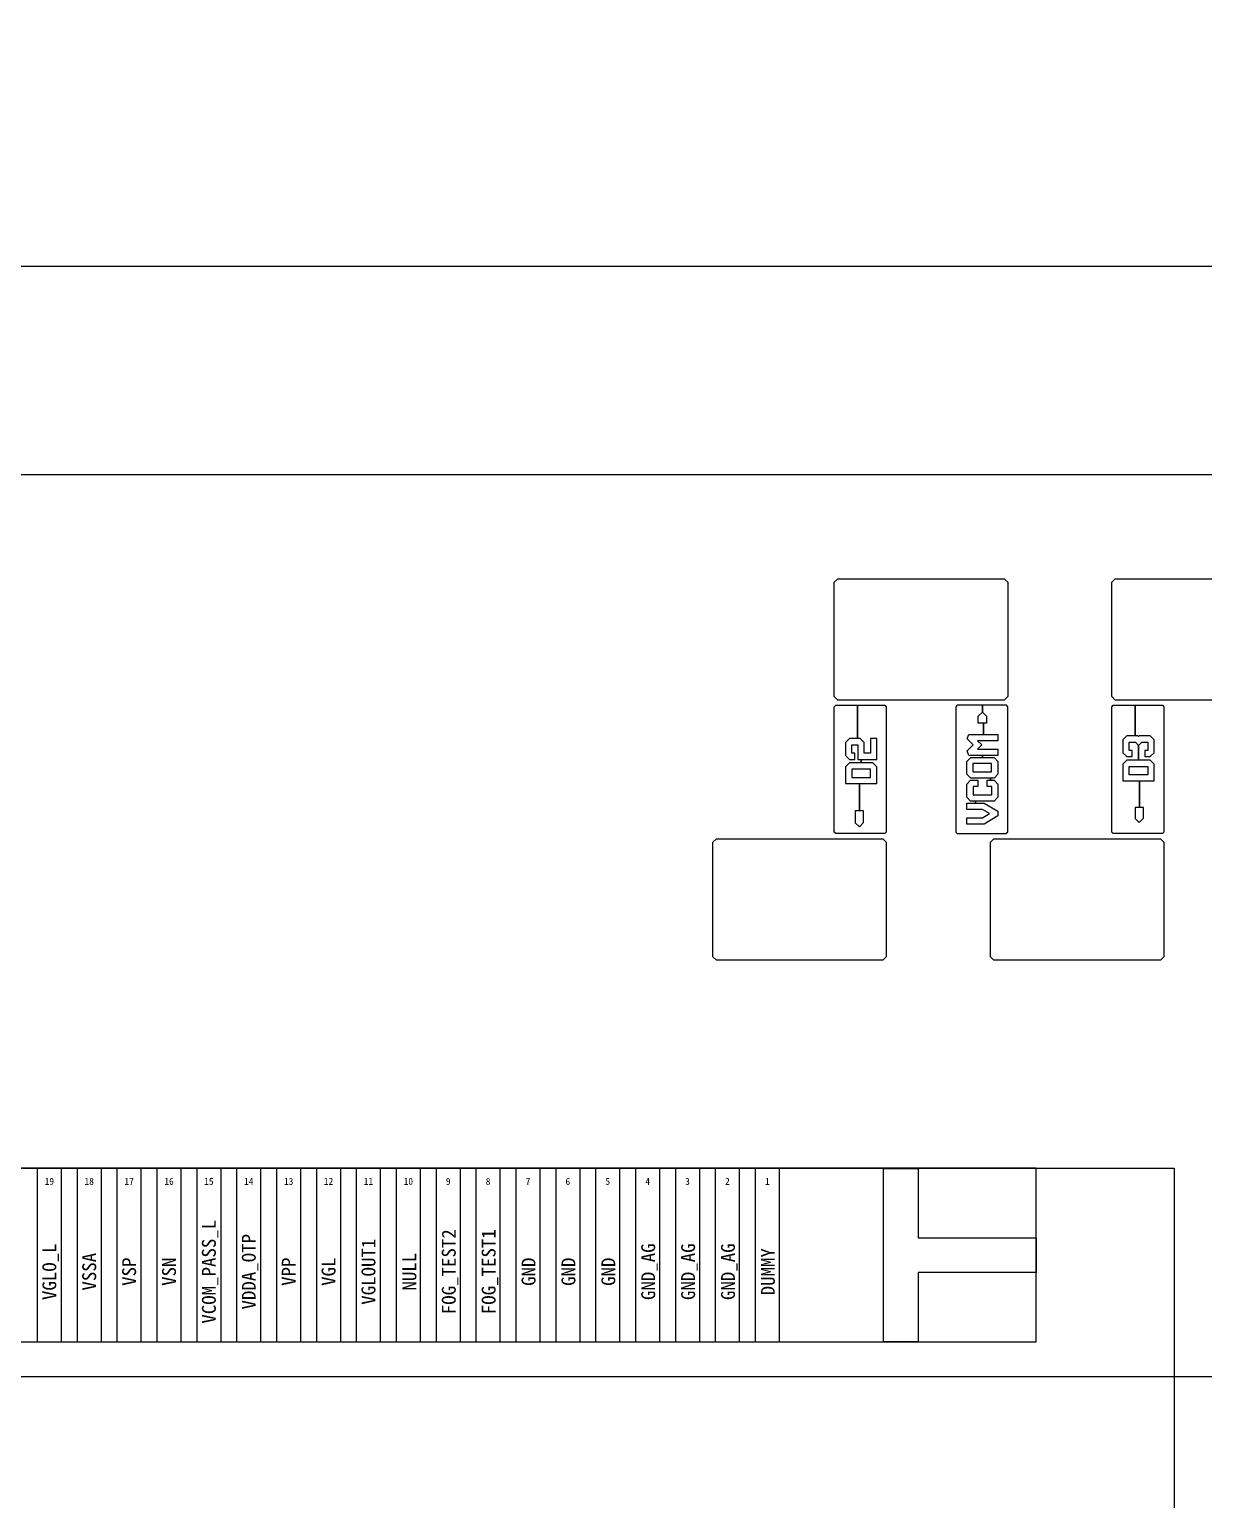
# Model space of a CAD drawing. Header units: millimetres. Extents: x 7349 to 7879, y -734 to -358.
# Drawn here: x 7463.226 to 7466.612, y -526.336 to -522.098 of the extents above; entities that cross this region are included whole.
import ezdxf
from ezdxf.enums import TextEntityAlignment as Align

# ---------------------------------------------------------------- set-up
doc = ezdxf.new("R2010")
doc.units = ezdxf.units.MM
doc.layers.add('FPC', color=42, linetype='Continuous')
doc.layers.add('标 注', color=3, linetype='Continuous')

# ---------------------------------------------------------------- blocks, each defined once
blk = doc.blocks.new('LCD')
at = {"color": 6}
blk.add_line((7370.5424, -538.5852), (7424.3824, -538.5852), dxfattribs=at)
for points in [[(7370.5424, -535.9852), (7424.3824, -535.9852), (7424.3824, -447.2852), (7370.5424, -447.2852)], [(7412.818, -536.6252), (7412.808, -536.6352), (7412.328, -536.6352), (7412.318, -536.6252), (7412.318, -536.2952), (7412.328, -536.2852), (7412.808, -536.2852), (7412.818, -536.2952)], [(7413.618, -536.6252), (7413.608, -536.6352), (7413.128, -536.6352), (7413.118, -536.6252), (7413.118, -536.2952), (7413.128, -536.2852), (7413.608, -536.2852), (7413.618, -536.2952)], [(7412.468, -537.0162), (7412.464, -537.0202), (7412.322, -537.0202), (7412.318, -537.0162), (7412.318, -536.6542), (7412.322, -536.6502), (7412.385, -536.6502), (7412.385, -536.7461), (7412.3616, -536.7461), (7412.3503, -536.7574), (7412.3503, -536.7948), (7412.3616, -536.8061), (7412.3773, -536.8061), (7412.3773, -536.7881), (7412.369, -536.7881), (7412.3683, -536.7874), (7412.3683, -536.7648), (7412.369, -536.7641), (7412.3856, -536.7641), (7412.3863, -536.7648), (7412.3863, -536.8061), (7412.3953, -536.8061), (7412.3953, -536.8161), (7412.3616, -536.8161), (7412.3503, -536.8274), (7412.3503, -536.8761), (7412.3906, -536.8761), (7412.3906, -536.9546), (7412.3786, -536.9546), (7412.3786, -536.9889), (7412.3903, -537.0006), (7412.4026, -536.9883), (7412.4026, -536.9546), (7412.3906, -536.9546), (7412.3906, -536.8761), (7412.4403, -536.8761), (7412.4403, -536.8274), (7412.429, -536.8161), (7412.3953, -536.8161), (7412.3953, -536.8061), (7412.4403, -536.8061), (7412.4403, -536.7461), (7412.4223, -536.7461), (7412.4223, -536.7881), (7412.4043, -536.7881), (7412.4043, -536.7574), (7412.393, -536.7461), (7412.385, -536.7461), (7412.385, -536.6502), (7412.464, -536.6502), (7412.468, -536.6542)], [(7412.668, -537.0162), (7412.672, -537.0202), (7412.813, -537.0202), (7412.818, -537.0152), (7412.818, -536.6542), (7412.814, -536.6502), (7412.7449, -536.6502), (7412.7449, -536.6697), (7412.7571, -536.682), (7412.7571, -536.7017), (7412.7479, -536.7017), (7412.7479, -536.7345), (7412.7899, -536.7345), (7412.7899, -536.7525), (7412.7312, -536.7525), (7412.7432, -536.7645), (7412.7312, -536.7765), (7412.7899, -536.7765), (7412.7899, -536.7945), (7412.7449, -536.7945), (7412.7449, -536.8005), (7412.7785, -536.8005), (7412.7899, -536.8119), (7412.7899, -536.8491), (7412.7785, -536.8605), (7412.7685, -536.8605), (7412.7685, -536.8665), (7412.7786, -536.8665), (7412.7899, -536.8777), (7412.7899, -536.9152), (7412.7786, -536.9265), (7412.7248, -536.9265), (7412.7248, -536.9325), (7412.7497, -536.9325), (7412.7899, -536.9559), (7412.7899, -536.9691), (7412.7497, -536.9925), (7412.6999, -536.9925), (7412.6999, -536.9745), (7412.7449, -536.9745), (7412.7653, -536.9625), (7412.7449, -536.9505), (7412.6999, -536.9505), (7412.6999, -536.9325), (7412.7248, -536.9325), (7412.7248, -536.9265), (7412.7111, -536.9265), (7412.6999, -536.9152), (7412.6999, -536.8777), (7412.7111, -536.8665), (7412.7314, -536.8665), (7412.7314, -536.8845), (7412.7186, -536.8845), (7412.7179, -536.8852), (7412.7179, -536.9077), (7412.7186, -536.9085), (7412.7711, -536.9085), (7412.7719, -536.9077), (7412.7719, -536.8852), (7412.7711, -536.8845), (7412.7584, -536.8845), (7412.7584, -536.8665), (7412.7685, -536.8665), (7412.7685, -536.8605), (7412.7113, -536.8605), (7412.6999, -536.8491), (7412.6999, -536.8119), (7412.7113, -536.8005), (7412.7449, -536.8005), (7412.7449, -536.7945), (7412.706, -536.7945), (7412.7006, -536.7819), (7412.718, -536.7645), (7412.7006, -536.7471), (7412.706, -536.7345), (7412.7479, -536.7345), (7412.7479, -536.7017), (7412.7331, -536.7017), (7412.7331, -536.6815), (7412.7449, -536.6697), (7412.7449, -536.6502), (7412.672, -536.6502), (7412.668, -536.6542)], [(7413.268, -537.0162), (7413.264, -537.0202), (7413.122, -537.0202), (7413.118, -537.0162), (7413.118, -536.6542), (7413.122, -536.6502), (7413.185, -536.6502), (7413.185, -536.7383), (7413.1614, -536.7383), (7413.1502, -536.7495), (7413.1502, -536.787), (7413.1614, -536.7983), (7413.1772, -536.7983), (7413.1772, -536.7803), (7413.1689, -536.7803), (7413.1682, -536.7795), (7413.1682, -536.757), (7413.1689, -536.7563), (7413.1854, -536.7563), (7413.1862, -536.757), (7413.1862, -536.757), (7413.1952, -536.766), (7413.1952, -536.8083), (7413.1614, -536.8083), (7413.1502, -536.8195), (7413.1502, -536.8683), (7413.198, -536.8683), (7413.198, -536.9452), (7413.1853, -536.9452), (7413.1853, -536.9766), (7413.1965, -536.9879), (7413.1969, -536.9879), (7413.2093, -536.9755), (7413.2093, -536.9452), (7413.198, -536.9452), (7413.198, -536.8683), (7413.2402, -536.8683), (7413.2402, -536.8195), (7413.2289, -536.8083), (7413.1952, -536.8083), (7413.1952, -536.766), (7413.1952, -536.766), (7413.2042, -536.757), (7413.2042, -536.757), (7413.2049, -536.7563), (7413.2222, -536.7563), (7413.2222, -536.7803), (7413.2132, -536.7803), (7413.2132, -536.7983), (7413.2289, -536.7983), (7413.2402, -536.787), (7413.2402, -536.7495), (7413.2289, -536.7383), (7413.1974, -536.7383), (7413.1952, -536.7405), (7413.1929, -536.7383), (7413.185, -536.7383), (7413.185, -536.6502), (7413.264, -536.6502), (7413.268, -536.6542)], [(7412.4216, -536.8341), (7412.369, -536.8341), (7412.3683, -536.8348), (7412.3683, -536.8581), (7412.4223, -536.8581), (7412.4223, -536.8348)], [(7412.7711, -536.8176), (7412.7183, -536.8176), (7412.7177, -536.8182), (7412.7177, -536.841), (7412.7183, -536.8416), (7412.7711, -536.8416), (7412.7717, -536.841), (7412.7717, -536.8182)], [(7413.1689, -536.8263), (7413.2214, -536.8263), (7413.2222, -536.827), (7413.2222, -536.8503), (7413.1682, -536.8503), (7413.1682, -536.827)], [(7412.468, -537.3752), (7412.458, -537.3852), (7411.978, -537.3852), (7411.968, -537.3752), (7411.968, -537.0452), (7411.978, -537.0352), (7412.458, -537.0352), (7412.468, -537.0452)], [(7413.268, -537.3752), (7413.258, -537.3852), (7412.778, -537.3852), (7412.768, -537.3752), (7412.768, -537.0452), (7412.778, -537.0352), (7413.258, -537.0352), (7413.268, -537.0452)], [(7382.0249, -538.4852), (7412.8999, -538.4852), (7412.8999, -537.9852), (7382.0249, -537.9852)], [(7410.0199, -538.4852), (7410.0899, -538.4852), (7410.0899, -537.9852), (7410.0199, -537.9852)], [(7410.1349, -538.4852), (7410.2049, -538.4852), (7410.2049, -537.9852), (7410.1349, -537.9852)], [(7410.2499, -538.4852), (7410.3199, -538.4852), (7410.3199, -537.9852), (7410.2499, -537.9852)], [(7410.3649, -538.4852), (7410.4349, -538.4852), (7410.4349, -537.9852), (7410.3649, -537.9852)], [(7410.4799, -538.4852), (7410.5499, -538.4852), (7410.5499, -537.9852), (7410.4799, -537.9852)], [(7410.5949, -538.4852), (7410.6649, -538.4852), (7410.6649, -537.9852), (7410.5949, -537.9852)], [(7410.7099, -538.4852), (7410.7799, -538.4852), (7410.7799, -537.9852), (7410.7099, -537.9852)], [(7410.8249, -538.4852), (7410.8949, -538.4852), (7410.8949, -537.9852), (7410.8249, -537.9852)], [(7410.9399, -538.4852), (7411.0099, -538.4852), (7411.0099, -537.9852), (7410.9399, -537.9852)], [(7411.0549, -538.4852), (7411.1249, -538.4852), (7411.1249, -537.9852), (7411.0549, -537.9852)], [(7411.1699, -538.4852), (7411.2399, -538.4852), (7411.2399, -537.9852), (7411.1699, -537.9852)], [(7411.2849, -538.4852), (7411.3549, -538.4852), (7411.3549, -537.9852), (7411.2849, -537.9852)], [(7411.3999, -538.4852), (7411.4699, -538.4852), (7411.4699, -537.9852), (7411.3999, -537.9852)], [(7411.5149, -538.4852), (7411.5849, -538.4852), (7411.5849, -537.9852), (7411.5149, -537.9852)], [(7411.6299, -538.4852), (7411.6999, -538.4852), (7411.6999, -537.9852), (7411.6299, -537.9852)], [(7411.7449, -538.4852), (7411.8149, -538.4852), (7411.8149, -537.9852), (7411.7449, -537.9852)], [(7411.8599, -538.4852), (7411.9299, -538.4852), (7411.9299, -537.9852), (7411.8599, -537.9852)], [(7411.9749, -538.4852), (7412.0449, -538.4852), (7412.0449, -537.9852), (7411.9749, -537.9852)], [(7412.0899, -538.4852), (7412.1599, -538.4852), (7412.1599, -537.9852), (7412.0899, -537.9852)], [(7412.5599, -538.1852), (7412.8999, -538.1852), (7412.8999, -538.2852), (7412.5599, -538.2852), (7412.5599, -538.4852), (7412.4599, -538.4852), (7412.4599, -537.9852), (7412.5599, -537.9852)]]:
    blk.add_lwpolyline(points, close=True, dxfattribs=at)
for s, p in [('19', (7410.0549, -538.0227)), ('18', (7410.1699, -538.0227)), ('17', (7410.2849, -538.0227)), ('16', (7410.3999, -538.0227)), ('15', (7410.5149, -538.0227)), ('14', (7410.6299, -538.0227)), ('13', (7410.7449, -538.0227)), ('12', (7410.8599, -538.0227)), ('11', (7410.9749, -538.0227)), ('10', (7411.0899, -538.0227)), ('9', (7411.2049, -538.0227)), ('8', (7411.3199, -538.0227)), ('7', (7411.4349, -538.0227)), ('6', (7411.5499, -538.0227)), ('5', (7411.6649, -538.0227)), ('4', (7411.7799, -538.0227)), ('3', (7411.8949, -538.0227)), ('2', (7412.0099, -538.0227)), ('1', (7412.1249, -538.0227))]:
    blk.add_text(s, height=0.02, dxfattribs=at).set_placement(p, align=Align.MIDDLE_CENTER)
for s, p in [('VCOM_PASS_L', (7410.5149, -538.2832)), ('VDDA_OTP', (7410.6299, -538.2832)), ('VGLOUT1', (7410.9749, -538.2832)), ('FOG_TEST2', (7411.2065, -538.2832)), ('FOG_TEST1', (7411.3215, -538.2832)), ('VGLO_L', (7410.0549, -538.2832)), ('VSSA', (7410.1699, -538.2832)), ('NULL', (7411.0929, -538.2832)), ('GND_AG', (7411.7815, -538.2832)), ('GND_AG', (7411.8965, -538.2832)), ('GND_AG', (7412.0115, -538.2832)), ('DUMMY', (7412.1265, -538.2832)), ('VSP', (7410.2849, -538.2832)), ('VSN', (7410.3999, -538.2832)), ('VPP', (7410.7449, -538.2832)), ('VGL', (7410.8599, -538.2832)), ('GND', (7411.4365, -538.2832)), ('GND', (7411.5515, -538.2832)), ('GND', (7411.6665, -538.2832))]:
    blk.add_text(s, height=0.04, rotation=90, dxfattribs=at).set_placement(p, align=Align.MIDDLE_CENTER)

msp = doc.modelspace()

# ---------------------------------------------------------------- linework, layer by layer
at = {"color": 6}
for points in [[(7435.2537, -525.8812), (7466.1287, -525.8812), (7466.1287, -525.3812), (7435.2537, -525.3812)], [(7463.2487, -525.8812), (7463.3187, -525.8812), (7463.3187, -525.3812), (7463.2487, -525.3812)], [(7463.3637, -525.8812), (7463.4337, -525.8812), (7463.4337, -525.3812), (7463.3637, -525.3812)], [(7463.4787, -525.8812), (7463.5487, -525.8812), (7463.5487, -525.3812), (7463.4787, -525.3812)], [(7463.5937, -525.8812), (7463.6637, -525.8812), (7463.6637, -525.3812), (7463.5937, -525.3812)], [(7463.7087, -525.8812), (7463.7787, -525.8812), (7463.7787, -525.3812), (7463.7087, -525.3812)], [(7463.8237, -525.8812), (7463.8937, -525.8812), (7463.8937, -525.3812), (7463.8237, -525.3812)], [(7463.9387, -525.8812), (7464.0087, -525.8812), (7464.0087, -525.3812), (7463.9387, -525.3812)], [(7464.0537, -525.8812), (7464.1237, -525.8812), (7464.1237, -525.3812), (7464.0537, -525.3812)], [(7464.1687, -525.8812), (7464.2387, -525.8812), (7464.2387, -525.3812), (7464.1687, -525.3812)], [(7464.2837, -525.8812), (7464.3537, -525.8812), (7464.3537, -525.3812), (7464.2837, -525.3812)], [(7464.3987, -525.8812), (7464.4687, -525.8812), (7464.4687, -525.3812), (7464.3987, -525.3812)], [(7464.5137, -525.8812), (7464.5837, -525.8812), (7464.5837, -525.3812), (7464.5137, -525.3812)], [(7464.6287, -525.8812), (7464.6987, -525.8812), (7464.6987, -525.3812), (7464.6287, -525.3812)], [(7464.7437, -525.8812), (7464.8137, -525.8812), (7464.8137, -525.3812), (7464.7437, -525.3812)], [(7464.8587, -525.8812), (7464.9287, -525.8812), (7464.9287, -525.3812), (7464.8587, -525.3812)], [(7464.9737, -525.8812), (7465.0437, -525.8812), (7465.0437, -525.3812), (7464.9737, -525.3812)], [(7465.0887, -525.8812), (7465.1587, -525.8812), (7465.1587, -525.3812), (7465.0887, -525.3812)], [(7465.2037, -525.8812), (7465.2737, -525.8812), (7465.2737, -525.3812), (7465.2037, -525.3812)], [(7465.3187, -525.8812), (7465.3887, -525.8812), (7465.3887, -525.3812), (7465.3187, -525.3812)], [(7465.7887, -525.5812), (7466.1287, -525.5812), (7466.1287, -525.6812), (7465.7887, -525.6812), (7465.7887, -525.8812), (7465.6887, -525.8812), (7465.6887, -525.3812), (7465.7887, -525.3812)]]:
    msp.add_lwpolyline(points, close=True, dxfattribs=at)
at = {"layer": 'FPC', "color": 30}
for p, q in [((7434.8562, -525.3812), (7466.5262, -525.3812)), ((7466.5262, -525.3812), (7466.5262, -530.1312))]:
    msp.add_line(p, q, dxfattribs=at)
at = {"layer": '标 注', "color": 30}
msp.add_lwpolyline([(7423.9712, -434.8812), (7477.4112, -434.8812), (7477.4112, -522.7812), (7423.9712, -522.7812)], close=True, dxfattribs=at)
msp.add_lwpolyline([(7423.9712, -434.8812), (7477.4112, -434.8812), (7477.4112, -522.7812), (7423.9712, -522.7812)], close=True, dxfattribs=at)

# ---------------------------------------------------------------- block references
at = {"layer": '标 注', "color": 7}
msp.add_blockref('LCD', (53.2288, 12.6039), dxfattribs=at)

# ---------------------------------------------------------------- texts
at = {"color": 6}
for s, p in [('19', (7463.2837, -525.4188)), ('18', (7463.3987, -525.4188)), ('17', (7463.5137, -525.4188)), ('16', (7463.6287, -525.4188)), ('15', (7463.7437, -525.4188)), ('14', (7463.8587, -525.4188)), ('13', (7463.9737, -525.4188)), ('12', (7464.0887, -525.4188)), ('11', (7464.2037, -525.4188)), ('10', (7464.3187, -525.4188)), ('9', (7464.4337, -525.4188)), ('8', (7464.5487, -525.4188)), ('7', (7464.6637, -525.4188)), ('6', (7464.7787, -525.4188)), ('5', (7464.8937, -525.4188)), ('4', (7465.0087, -525.4188)), ('3', (7465.1237, -525.4188)), ('2', (7465.2387, -525.4188)), ('1', (7465.3537, -525.4188))]:
    msp.add_text(s, height=0.02, dxfattribs=at).set_placement(p, align=Align.MIDDLE_CENTER)
for s, p in [('VCOM_PASS_L', (7463.7437, -525.6793)), ('FOG_TEST2', (7464.4353, -525.6793)), ('FOG_TEST1', (7464.5503, -525.6793)), ('VGLO_L', (7463.2837, -525.6793)), ('VDDA_OTP', (7463.8587, -525.6793)), ('VGLOUT1', (7464.2037, -525.6793)), ('GND_AG', (7465.0103, -525.6793)), ('GND_AG', (7465.1253, -525.6793)), ('GND_AG', (7465.2403, -525.6793)), ('VSSA', (7463.3987, -525.6793)), ('VSP', (7463.5137, -525.6793)), ('VSN', (7463.6287, -525.6793)), ('VPP', (7463.9737, -525.6793)), ('VGL', (7464.0887, -525.6793)), ('NULL', (7464.3217, -525.6793)), ('GND', (7464.6653, -525.6793)), ('GND', (7464.7803, -525.6793)), ('GND', (7464.8953, -525.6793)), ('DUMMY', (7465.3553, -525.6793))]:
    msp.add_text(s, height=0.04, rotation=90, dxfattribs=at).set_placement(p, align=Align.MIDDLE_CENTER)

doc.saveas('drawing.dxf')
